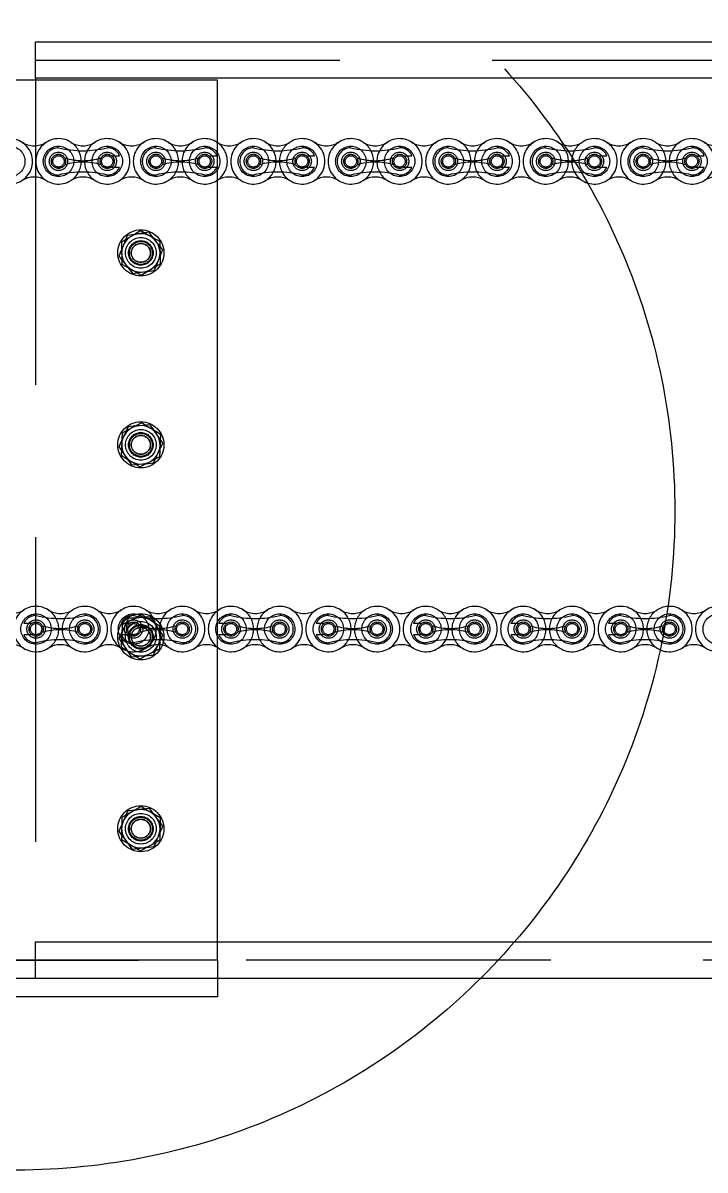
# Model space of a CAD drawing. Header units: metres. Extents: x 0 to 21025, y 0 to 14850.
# Drawn here: x 4207.3 to 4385.1, y 12992.8 to 13291.6 of the extents above; entities that cross this region are included whole.
import ezdxf

# ---------------------------------------------------------------- set-up
doc = ezdxf.new("R2010")
doc.units = ezdxf.units.M
doc.header["$LTSCALE"] = 25
doc.linetypes.add('HIDDEN2', pattern=[4.7625, 3.175, -1.5875])
doc.linetypes.add('PHANTOM', pattern=[63.5, 31.75, -6.35, 6.35, -6.35, 6.35, -6.35])
for name, color, linetype in [('SL4', 4, 'Continuous'), ('SRE', 2, 'PHANTOM'), ('ST1', 7, 'HIDDEN2')]:
    doc.layers.add(name, color=color, linetype=linetype)

msp = doc.modelspace()

# ---------------------------------------------------------------- linework, layer by layer
at = {"layer": 'SL4'}
for p, q in [((4210.539, 13277.156), (4210.539, 13286.681)), ((4210.539, 13286.681), (5535.514, 13286.681)), ((4258.039, 13276.681), (4158.039, 13276.681)), ((4210.539, 13277.156), (4210.539, 13276.681)), ((5535.514, 13277.156), (4210.539, 13277.156)), ((4258.039, 13047.444), (4258.039, 13276.681)), ((4240.182, 13237.042), (4237.325, 13236.63)), ((4243.753, 13232.506), (4241.968, 13234.774)), ((4232.325, 13230.856), (4234.111, 13228.588)), ((4235.896, 13226.32), (4238.753, 13226.732)), ((4240.471, 13186.918), (4237.595, 13186.661)), ((4243.79, 13182.194), (4242.13, 13184.556)), ((4232.288, 13181.169), (4233.948, 13178.807)), ((4235.608, 13176.445), (4238.483, 13176.701)), ((4240.522, 13136.894), (4237.644, 13136.666)), ((4243.795, 13132.138), (4242.158, 13134.516)), ((4232.284, 13131.225), (4233.92, 13128.847)), ((4235.557, 13126.469), (4238.435, 13126.697)), ((4240.307, 13086.991), (4237.441, 13086.645)), ((4243.771, 13082.372), (4242.039, 13084.681)), ((4232.307, 13080.991), (4234.039, 13078.681)), ((4235.771, 13076.372), (4238.637, 13076.717)), ((4258.039, 13052.206), (5488.014, 13052.206)), ((4258.039, 13047.444), (4158.039, 13047.444)), ((4258.039, 13047.444), (4258.039, 13037.919)), ((5488.014, 13042.681), (4258.039, 13042.681)), ((4258.039, 13037.919), (4158.039, 13037.919))]:
    msp.add_line(p, q, dxfattribs=at)
for centre, start, end in [((4238.039, 13231.681), 98.21321, 158.21321), ((4238.039, 13231.681), 38.21321, 98.21321), ((4238.039, 13231.681), 338.21321, 38.21321), ((4238.039, 13231.681), 158.21321, 218.21321), ((4238.039, 13231.681), 278.21321, 338.21321), ((4238.039, 13231.681), 218.21321, 278.21321), ((4238.039, 13181.681), 95.09256, 155.09256), ((4238.039, 13181.681), 35.09256, 95.09256), ((4238.039, 13181.681), 335.09256, 35.09256), ((4238.039, 13181.681), 155.09256, 215.09256), ((4238.039, 13181.681), 215.09256, 275.09256), ((4238.039, 13181.681), 275.09256, 335.09256), ((4238.039, 13131.681), 94.53519, 154.53519), ((4238.039, 13131.681), 34.53519, 94.53519), ((4238.039, 13131.681), 154.53519, 214.53519), ((4238.039, 13131.681), 334.53519, 34.53519), ((4238.039, 13131.681), 214.53519, 274.53519), ((4238.039, 13131.681), 274.53519, 334.53519), ((4238.039, 13081.681), 96.8699, 156.8699), ((4238.039, 13081.681), 36.8699, 96.8699), ((4238.039, 13081.681), 156.8699, 216.8699), ((4238.039, 13081.681), 336.8699, 36.8699), ((4238.039, 13081.681), 276.8699, 336.8699), ((4238.039, 13081.681), 216.8699, 276.8699)]:
    msp.add_arc(centre, 5, start, end, dxfattribs=at)
for points, knots in [([(4234.468, 13236.218), (4234.196, 13235.538), (4233.843, 13234.654), (4233.48, 13233.747), (4233.396, 13233.537)], [0, 0, 0, 0, 0.7681507, 1, 1, 1, 1]), ([(4237.325, 13236.63), (4237.257, 13236.62), (4236.292, 13236.481), (4235.347, 13236.344), (4234.468, 13236.218)], [0, 0, 0, 0, 0.0702006, 1, 1, 1, 1]), ([(4241.968, 13234.774), (4241.925, 13234.828), (4241.322, 13235.594), (4240.731, 13236.344), (4240.182, 13237.042)], [0, 0, 0, 0, 0.0702006, 1, 1, 1, 1]), ([(4233.396, 13233.537), (4233.11, 13232.821), (4232.747, 13231.913), (4232.398, 13231.041), (4232.325, 13230.856)], [0, 0, 0, 0, 0.7889992, 1, 1, 1, 1]), ([(4242.682, 13229.825), (4242.766, 13230.036), (4243.129, 13230.943), (4243.482, 13231.827), (4243.753, 13232.506)], [0, 0, 0, 0, 0.23184927, 1, 1, 1, 1]), ([(4241.611, 13227.145), (4241.684, 13227.329), (4242.033, 13228.202), (4242.396, 13229.109), (4242.682, 13229.825)], [0, 0, 0, 0, 0.2110008, 1, 1, 1, 1]), ([(4234.111, 13228.588), (4234.153, 13228.534), (4234.756, 13227.769), (4235.347, 13227.018), (4235.896, 13226.32)], [0, 0, 0, 0, 0.0702006, 1, 1, 1, 1]), ([(4238.753, 13226.732), (4238.821, 13226.742), (4239.786, 13226.882), (4240.731, 13227.018), (4241.611, 13227.145)], [0, 0, 0, 0, 0.0702006, 1, 1, 1, 1]), ([(4242.13, 13184.556), (4242.091, 13184.612), (4241.531, 13185.409), (4240.981, 13186.191), (4240.471, 13186.918)], [0, 0, 0, 0, 0.07020058, 1, 1, 1, 1]), ([(4234.72, 13186.405), (4234.412, 13185.742), (4234.011, 13184.878), (4233.6, 13183.992), (4233.504, 13183.787)], [0, 0, 0, 0, 0.76815073, 1, 1, 1, 1]), ([(4237.595, 13186.661), (4237.527, 13186.655), (4236.556, 13186.569), (4235.605, 13186.484), (4234.72, 13186.405)], [0, 0, 0, 0, 0.0702006, 1, 1, 1, 1]), ([(4233.504, 13183.787), (4233.179, 13183.088), (4232.768, 13182.201), (4232.372, 13181.349), (4232.288, 13181.169)], [0, 0, 0, 0, 0.7889992, 1, 1, 1, 1]), ([(4242.574, 13179.575), (4242.669, 13179.781), (4243.081, 13180.667), (4243.482, 13181.53), (4243.79, 13182.194)], [0, 0, 0, 0, 0.2318493, 1, 1, 1, 1]), ([(4233.948, 13178.807), (4233.987, 13178.751), (4234.548, 13177.953), (4235.097, 13177.171), (4235.608, 13176.445)], [0, 0, 0, 0, 0.0702006, 1, 1, 1, 1]), ([(4241.358, 13176.957), (4241.442, 13177.137), (4241.838, 13177.99), (4242.249, 13178.876), (4242.574, 13179.575)], [0, 0, 0, 0, 0.2110008, 1, 1, 1, 1]), ([(4238.483, 13176.701), (4238.551, 13176.707), (4239.522, 13176.794), (4240.474, 13176.878), (4241.358, 13176.957)], [0, 0, 0, 0, 0.0702006, 1, 1, 1, 1]), ([(4234.766, 13136.437), (4234.452, 13135.777), (4234.042, 13134.917), (4233.622, 13134.035), (4233.525, 13133.831)], [0, 0, 0, 0, 0.7681507, 1, 1, 1, 1]), ([(4237.644, 13136.666), (4237.576, 13136.66), (4236.604, 13136.583), (4235.652, 13136.508), (4234.766, 13136.437)], [0, 0, 0, 0, 0.0702006, 1, 1, 1, 1]), ([(4242.158, 13134.516), (4242.119, 13134.572), (4241.567, 13135.375), (4241.025, 13136.162), (4240.522, 13136.894)], [0, 0, 0, 0, 0.07020058, 1, 1, 1, 1]), ([(4233.525, 13133.831), (4233.193, 13133.135), (4232.773, 13132.252), (4232.369, 13131.404), (4232.284, 13131.225)], [0, 0, 0, 0, 0.78899924, 1, 1, 1, 1]), ([(4242.553, 13129.531), (4242.651, 13129.736), (4243.071, 13130.618), (4243.48, 13131.477), (4243.795, 13132.138)], [0, 0, 0, 0, 0.2318493, 1, 1, 1, 1]), ([(4233.92, 13128.847), (4233.959, 13128.79), (4234.512, 13127.987), (4235.053, 13127.2), (4235.557, 13126.469)], [0, 0, 0, 0, 0.0702006, 1, 1, 1, 1]), ([(4241.312, 13126.925), (4241.397, 13127.104), (4241.802, 13127.953), (4242.222, 13128.835), (4242.553, 13129.531)], [0, 0, 0, 0, 0.21100076, 1, 1, 1, 1]), ([(4238.435, 13126.697), (4238.503, 13126.702), (4239.474, 13126.779), (4240.427, 13126.855), (4241.312, 13126.925)], [0, 0, 0, 0, 0.0702006, 1, 1, 1, 1]), ([(4234.575, 13086.3), (4234.288, 13085.627), (4233.914, 13084.752), (4233.53, 13083.854), (4233.441, 13083.645)], [0, 0, 0, 0, 0.7681507, 1, 1, 1, 1]), ([(4237.441, 13086.645), (4237.373, 13086.637), (4236.405, 13086.521), (4235.457, 13086.406), (4234.575, 13086.3)], [0, 0, 0, 0, 0.0702006, 1, 1, 1, 1]), ([(4242.039, 13084.681), (4241.998, 13084.736), (4241.413, 13085.516), (4240.84, 13086.28), (4240.307, 13086.991)], [0, 0, 0, 0, 0.0702006, 1, 1, 1, 1]), ([(4233.441, 13083.645), (4233.138, 13082.936), (4232.754, 13082.037), (4232.385, 13081.173), (4232.307, 13080.991)], [0, 0, 0, 0, 0.7889992, 1, 1, 1, 1]), ([(4242.637, 13079.717), (4242.726, 13079.925), (4243.11, 13080.824), (4243.484, 13081.699), (4243.771, 13082.372)], [0, 0, 0, 0, 0.2318493, 1, 1, 1, 1]), ([(4241.503, 13077.062), (4241.581, 13077.245), (4241.95, 13078.109), (4242.334, 13079.008), (4242.637, 13079.717)], [0, 0, 0, 0, 0.2110008, 1, 1, 1, 1]), ([(4234.039, 13078.681), (4234.08, 13078.626), (4234.665, 13077.847), (4235.238, 13077.082), (4235.771, 13076.372)], [0, 0, 0, 0, 0.0702006, 1, 1, 1, 1]), ([(4238.637, 13076.717), (4238.705, 13076.725), (4239.673, 13076.842), (4240.621, 13076.956), (4241.503, 13077.062)], [0, 0, 0, 0, 0.0702006, 1, 1, 1, 1])]:
    msp.add_open_spline(points, degree=3, knots=knots, dxfattribs=at)
at = {"layer": 'SRE'}
msp.add_circle((4205.539, 13164.444), 171.679, dxfattribs=at)
at = {"layer": 'ST1'}
for p, q in [((4210.539, 13281.919), (5535.514, 13281.919)), ((5535.514, 13277.156), (4210.539, 13277.156)), ((4210.539, 13276.681), (4210.539, 13052.206)), ((4230.385, 13256.997), (4232.508, 13256.997)), ((4255.785, 13256.997), (4257.908, 13256.997)), ((4281.185, 13256.997), (4283.308, 13256.997)), ((4306.585, 13256.997), (4308.708, 13256.997)), ((4331.985, 13256.997), (4334.108, 13256.997)), ((4357.385, 13256.997), (4359.508, 13256.997)), ((4382.784, 13256.997), (4384.908, 13256.997)), ((4230.385, 13254.045), (4232.508, 13254.045)), ((4255.785, 13254.045), (4257.908, 13254.045)), ((4281.185, 13254.045), (4283.308, 13254.045)), ((4306.585, 13254.045), (4308.708, 13254.045)), ((4331.985, 13254.045), (4334.108, 13254.045)), ((4357.385, 13254.045), (4359.508, 13254.045)), ((4382.784, 13254.045), (4384.908, 13254.045)), ((4237.965, 13237.454), (4235.484, 13235.979)), ((4243.002, 13234.632), (4240.483, 13236.043)), ((4233.077, 13228.73), (4235.595, 13227.319)), ((4238.113, 13225.908), (4240.595, 13227.384)), ((4238.279, 13187.45), (4235.721, 13186.112)), ((4243.155, 13184.357), (4240.717, 13185.904)), ((4232.923, 13179.005), (4235.361, 13177.459)), ((4237.799, 13175.913), (4240.357, 13177.251)), ((4238.335, 13137.447), (4235.765, 13136.134)), ((4209.622, 13135.162), (4207.499, 13135.162)), ((4235.022, 13135.162), (4232.899, 13135.162)), ((4243.181, 13134.308), (4240.758, 13135.877)), ((4260.422, 13135.162), (4258.299, 13135.162)), ((4285.822, 13135.162), (4283.699, 13135.162)), ((4311.222, 13135.162), (4309.099, 13135.162)), ((4336.622, 13135.162), (4334.499, 13135.162)), ((4362.022, 13135.162), (4359.899, 13135.162)), ((4209.622, 13132.21), (4207.499, 13132.21)), ((4235.022, 13132.21), (4232.899, 13132.21)), ((4260.422, 13132.21), (4258.299, 13132.21)), ((4285.822, 13132.21), (4283.699, 13132.21)), ((4311.222, 13132.21), (4309.099, 13132.21)), ((4336.622, 13132.21), (4334.499, 13132.21)), ((4362.022, 13132.21), (4359.899, 13132.21)), ((4232.898, 13129.055), (4235.32, 13127.485)), ((4237.743, 13125.915), (4240.314, 13127.228)), ((4238.1, 13087.454), (4235.585, 13086.038)), ((4243.069, 13084.515), (4240.585, 13085.985)), ((4233.009, 13078.848), (4235.493, 13077.378)), ((4237.978, 13075.908), (4240.493, 13077.325)), ((4210.539, 13052.206), (5535.514, 13052.206)), ((4210.539, 13042.681), (4210.539, 13052.206)), ((4210.539, 13052.206), (4258.039, 13052.206)), ((4158.039, 13047.444), (4258.039, 13047.444)), ((4210.539, 13047.444), (4205.539, 13047.444)), ((5535.514, 13047.444), (4210.539, 13047.444)), ((4258.039, 13042.681), (4158.039, 13042.681))]:
    msp.add_line(p, q, dxfattribs=at)
for centre, radius in [((4203.878, 13255.521), 3.96), ((4216.578, 13255.521), 3.96), ((4229.278, 13255.521), 3.96), ((4241.978, 13255.521), 3.96), ((4254.678, 13255.521), 3.96), ((4267.378, 13255.521), 3.96), ((4280.078, 13255.521), 3.96), ((4292.778, 13255.521), 3.96), ((4305.478, 13255.521), 3.96), ((4318.178, 13255.521), 3.96), ((4330.878, 13255.521), 3.96), ((4343.578, 13255.521), 3.96), ((4356.277, 13255.521), 3.96), ((4368.977, 13255.521), 3.96), ((4381.677, 13255.521), 3.96), ((4216.578, 13255.521), 2.398), ((4216.578, 13255.521), 1.845), ((4216.578, 13255.521), 1.476), ((4229.278, 13255.521), 2.398), ((4229.278, 13255.521), 1.845), ((4229.278, 13255.521), 1.476), ((4241.978, 13255.521), 2.398), ((4241.978, 13255.521), 1.845), ((4241.978, 13255.521), 1.476), ((4254.678, 13255.521), 2.399), ((4254.678, 13255.521), 1.845), ((4254.678, 13255.521), 1.476), ((4267.378, 13255.521), 2.399), ((4267.378, 13255.521), 1.845), ((4267.378, 13255.521), 1.476), ((4280.078, 13255.521), 2.399), ((4280.078, 13255.521), 1.845), ((4280.078, 13255.521), 1.476), ((4292.778, 13255.521), 2.399), ((4292.778, 13255.521), 1.845), ((4292.778, 13255.521), 1.476), ((4305.478, 13255.521), 2.399), ((4305.478, 13255.521), 1.845), ((4305.478, 13255.521), 1.476), ((4318.178, 13255.521), 2.398), ((4318.178, 13255.521), 1.845), ((4318.178, 13255.521), 1.476), ((4330.878, 13255.521), 2.398), ((4330.878, 13255.521), 1.845), ((4330.878, 13255.521), 1.476), ((4343.578, 13255.521), 2.398), ((4343.578, 13255.521), 1.845), ((4343.578, 13255.521), 1.476), ((4356.277, 13255.521), 2.398), ((4356.277, 13255.521), 1.845), ((4356.277, 13255.521), 1.476), ((4368.977, 13255.521), 2.399), ((4368.977, 13255.521), 1.845), ((4368.977, 13255.521), 1.476), ((4381.677, 13255.521), 2.399), ((4381.677, 13255.521), 1.845), ((4381.677, 13255.521), 1.476), ((4238.039, 13231.681), 6), ((4238.039, 13231.681), 4), ((4238.039, 13231.681), 3.2), ((4238.039, 13231.681), 3), ((4238.039, 13231.681), 2.5), ((4238.039, 13231.681), 2.445), ((4238.039, 13181.681), 6), ((4238.039, 13181.681), 4), ((4238.039, 13181.681), 3.2), ((4238.039, 13181.681), 3), ((4238.039, 13181.681), 2.5), ((4238.039, 13181.681), 2.446), ((4210.729, 13133.686), 3.96), ((4210.729, 13133.686), 2.398), ((4223.429, 13133.686), 3.96), ((4223.429, 13133.686), 2.398), ((4238.039, 13131.681), 6), ((4236.129, 13133.686), 3.96), ((4236.129, 13133.686), 2.398), ((4248.829, 13133.686), 3.96), ((4248.829, 13133.686), 2.398), ((4261.529, 13133.686), 3.96), ((4261.529, 13133.686), 2.399), ((4274.229, 13133.686), 3.96), ((4274.229, 13133.686), 2.399), ((4286.929, 13133.686), 3.96), ((4286.929, 13133.686), 2.399), ((4299.629, 13133.686), 3.96), ((4299.629, 13133.686), 2.398), ((4312.329, 13133.686), 3.96), ((4312.329, 13133.686), 2.398), ((4325.029, 13133.686), 3.96), ((4325.029, 13133.686), 2.398), ((4337.729, 13133.686), 3.96), ((4337.729, 13133.686), 2.398), ((4350.429, 13133.686), 3.96), ((4350.429, 13133.686), 2.398), ((4363.129, 13133.686), 3.96), ((4363.129, 13133.686), 2.399), ((4375.829, 13133.686), 3.96), ((4375.829, 13133.686), 2.399), ((4388.529, 13133.686), 3.96), ((4210.729, 13133.686), 1.845), ((4210.729, 13133.686), 1.476), ((4223.429, 13133.686), 1.845), ((4223.429, 13133.686), 1.476), ((4238.039, 13131.681), 4), ((4236.129, 13133.686), 1.845), ((4236.129, 13133.686), 1.476), ((4238.039, 13131.681), 3.2), ((4238.039, 13131.681), 3), ((4238.039, 13131.681), 2.5), ((4238.039, 13131.681), 2.446), ((4248.829, 13133.686), 1.845), ((4248.829, 13133.686), 1.476), ((4261.529, 13133.686), 1.845), ((4261.529, 13133.686), 1.476), ((4274.229, 13133.686), 1.845), ((4274.229, 13133.686), 1.476), ((4286.929, 13133.686), 1.845), ((4286.929, 13133.686), 1.476), ((4299.629, 13133.686), 1.845), ((4299.629, 13133.686), 1.476), ((4312.329, 13133.686), 1.845), ((4312.329, 13133.686), 1.476), ((4325.029, 13133.686), 1.845), ((4325.029, 13133.686), 1.476), ((4337.729, 13133.686), 1.845), ((4337.729, 13133.686), 1.476), ((4350.429, 13133.686), 1.845), ((4350.429, 13133.686), 1.476), ((4363.129, 13133.686), 1.845), ((4363.129, 13133.686), 1.476), ((4375.829, 13133.686), 1.845), ((4375.829, 13133.686), 1.476), ((4238.039, 13081.681), 6), ((4238.039, 13081.681), 4), ((4238.039, 13081.681), 3.2), ((4238.039, 13081.681), 3), ((4238.039, 13081.681), 2.5), ((4238.039, 13081.681), 2.446)]:
    msp.add_circle(centre, radius, dxfattribs=at)
for centre, radius, start, end in [((4203.878, 13255.521), 5.92, 237.56669, 122.43331), ((4210.228, 13265.514), 5.92, 237.56669, 302.43331), ((4216.578, 13255.521), 5.92, 57.56669, 302.43331), ((4216.578, 13255.521), 3.552, 90, 270), ((4222.928, 13284.618), 26.322, 256.04015, 283.95985), ((4222.928, 13265.514), 5.92, 237.56669, 302.43331), ((4216.578, 13255.521), 5.92, 302.43324, 57.56676), ((4229.278, 13255.521), 5.92, 122.43324, 237.56676), ((4229.278, 13255.521), 5.92, 237.56669, 122.43331), ((4229.278, 13255.521), 3.552, 24.55336, 90), ((4235.628, 13265.514), 5.92, 237.56669, 302.43331), ((4241.978, 13255.521), 5.92, 57.56669, 302.43331), ((4241.978, 13255.521), 3.552, 90, 270), ((4248.328, 13284.618), 26.322, 256.04015, 283.95985), ((4248.328, 13265.514), 5.92, 237.56669, 302.43331), ((4241.978, 13255.521), 5.92, 302.43324, 57.56676), ((4254.678, 13255.521), 5.92, 122.43324, 237.56676), ((4254.678, 13255.521), 5.92, 237.56669, 122.43331), ((4254.678, 13255.521), 3.552, 24.55336, 90), ((4261.028, 13265.514), 5.92, 237.56669, 302.43331), ((4267.378, 13255.521), 5.92, 57.56669, 302.43331), ((4267.378, 13255.521), 3.552, 90, 270), ((4273.728, 13284.618), 26.322, 256.04015, 283.95985), ((4273.728, 13265.514), 5.92, 237.56669, 302.43331), ((4267.378, 13255.521), 5.92, 302.43324, 57.56676), ((4280.078, 13255.521), 5.92, 122.43324, 237.56676), ((4280.078, 13255.521), 5.92, 237.56669, 122.43331), ((4280.078, 13255.521), 3.552, 24.55336, 90), ((4286.428, 13265.514), 5.92, 237.56669, 302.43331), ((4292.778, 13255.521), 5.92, 57.56669, 302.43331), ((4292.778, 13255.521), 3.552, 90, 270), ((4299.128, 13284.618), 26.322, 256.04015, 283.95985), ((4299.128, 13265.514), 5.92, 237.56669, 302.43331), ((4292.778, 13255.521), 5.92, 302.43324, 57.56676), ((4305.478, 13255.521), 5.92, 122.43324, 237.56676), ((4305.478, 13255.521), 5.92, 237.56669, 122.43331), ((4305.478, 13255.521), 3.552, 24.55336, 90), ((4311.828, 13265.514), 5.92, 237.56669, 302.43331), ((4318.178, 13255.521), 5.92, 57.56669, 302.43331), ((4318.178, 13255.521), 3.552, 90, 270), ((4324.528, 13284.618), 26.322, 256.04015, 283.95985), ((4324.528, 13265.514), 5.92, 237.56669, 302.43331), ((4318.178, 13255.521), 5.92, 302.43324, 57.56676), ((4330.878, 13255.521), 5.92, 122.43324, 237.56676), ((4330.878, 13255.521), 5.92, 237.56669, 122.43331), ((4330.878, 13255.521), 3.552, 24.55336, 90), ((4337.228, 13265.514), 5.92, 237.56669, 302.43331), ((4343.578, 13255.521), 5.92, 57.56669, 302.43331), ((4343.578, 13255.521), 3.552, 90, 270), ((4349.928, 13284.618), 26.322, 256.04015, 283.95985), ((4349.928, 13265.514), 5.92, 237.56669, 302.43331), ((4343.578, 13255.521), 5.92, 302.43324, 57.56676), ((4356.277, 13255.521), 5.92, 122.43324, 237.56676), ((4356.277, 13255.521), 5.92, 237.56669, 122.43331), ((4356.277, 13255.521), 3.552, 24.55336, 90), ((4362.627, 13265.514), 5.92, 237.56669, 302.43331), ((4368.977, 13255.521), 5.92, 57.56669, 302.43331), ((4368.977, 13255.521), 3.552, 90, 270), ((4375.327, 13284.618), 26.322, 256.04015, 283.95985), ((4375.327, 13265.514), 5.92, 237.56669, 302.43331), ((4368.977, 13255.521), 5.92, 302.43324, 57.56676), ((4381.677, 13255.521), 5.92, 122.43324, 237.56676), ((4381.677, 13255.521), 5.92, 237.56669, 122.43331), ((4381.677, 13255.521), 3.552, 24.55336, 90), ((4388.027, 13265.514), 5.92, 237.56669, 302.43331), ((4222.928, 13271.874), 16.175, 252.993, 287.007), ((4248.328, 13271.874), 16.175, 252.993, 287.007), ((4273.728, 13271.874), 16.175, 252.993, 287.007), ((4299.128, 13271.874), 16.175, 252.993, 287.007), ((4324.528, 13271.874), 16.175, 252.993, 287.007), ((4349.928, 13271.874), 16.175, 252.993, 287.007), ((4375.327, 13271.874), 16.175, 252.993, 287.007), ((4222.928, 13226.424), 26.322, 76.04015, 103.95985), ((4222.928, 13239.169), 16.175, 72.993, 107.007), ((4229.278, 13255.521), 3.552, 270, 335.44664), ((4248.328, 13226.424), 26.322, 76.04015, 103.95985), ((4248.328, 13239.169), 16.175, 72.993, 107.007), ((4254.678, 13255.521), 3.552, 270, 335.44664), ((4273.728, 13226.424), 26.322, 76.04015, 103.95985), ((4273.728, 13239.169), 16.175, 72.993, 107.007), ((4280.078, 13255.521), 3.552, 270, 335.44664), ((4299.128, 13226.424), 26.322, 76.04015, 103.95985), ((4299.128, 13239.169), 16.175, 72.993, 107.007), ((4305.478, 13255.521), 3.552, 270, 335.44664), ((4324.528, 13226.424), 26.322, 76.04015, 103.95985), ((4324.528, 13239.169), 16.175, 72.993, 107.007), ((4330.878, 13255.521), 3.552, 270, 335.44664), ((4349.928, 13226.424), 26.322, 76.04015, 103.95985), ((4349.928, 13239.169), 16.175, 72.993, 107.007), ((4356.277, 13255.521), 3.552, 270, 335.44664), ((4375.327, 13226.424), 26.322, 76.04015, 103.95985), ((4375.327, 13239.169), 16.175, 72.993, 107.007), ((4381.677, 13255.521), 3.552, 270, 335.44664), ((4210.228, 13245.528), 5.92, 57.56669, 122.43331), ((4222.928, 13245.528), 5.92, 57.56669, 122.43331), ((4235.628, 13245.528), 5.92, 57.56669, 122.43331), ((4248.328, 13245.528), 5.92, 57.56669, 122.43331), ((4261.028, 13245.528), 5.92, 57.56669, 122.43331), ((4273.728, 13245.528), 5.92, 57.56669, 122.43331), ((4286.428, 13245.528), 5.92, 57.56669, 122.43331), ((4299.128, 13245.528), 5.92, 57.56669, 122.43331), ((4311.828, 13245.528), 5.92, 57.56669, 122.43331), ((4324.528, 13245.528), 5.92, 57.56669, 122.43331), ((4337.228, 13245.528), 5.92, 57.56669, 122.43331), ((4349.928, 13245.528), 5.92, 57.56669, 122.43331), ((4362.627, 13245.528), 5.92, 57.56669, 122.43331), ((4375.327, 13245.528), 5.92, 57.56669, 122.43331), ((4388.027, 13245.528), 5.92, 57.56669, 122.43331), ((4210.729, 13133.686), 5.92, 57.56669, 302.43331), ((4223.429, 13133.686), 5.92, 237.56669, 122.43331), ((4236.129, 13133.686), 5.92, 57.56669, 302.43331), ((4248.829, 13133.686), 5.92, 237.56669, 122.43331), ((4261.529, 13133.686), 5.92, 57.56669, 302.43331), ((4274.229, 13133.686), 5.92, 237.56669, 122.43331), ((4286.929, 13133.686), 5.92, 57.56669, 302.43331), ((4299.629, 13133.686), 5.92, 237.56669, 122.43331), ((4312.329, 13133.686), 5.92, 57.56669, 302.43331), ((4325.029, 13133.686), 5.92, 237.56669, 122.43331), ((4337.729, 13133.686), 5.92, 57.56669, 302.43331), ((4350.429, 13133.686), 5.92, 237.56669, 122.43331), ((4363.129, 13133.686), 5.92, 57.56669, 302.43331), ((4375.829, 13133.686), 5.92, 237.56669, 122.43331), ((4388.529, 13133.686), 5.92, 57.56669, 302.43331), ((4204.38, 13143.679), 5.92, 237.56669, 302.43331), ((4210.729, 13133.686), 3.552, 90, 155.44664), ((4217.079, 13162.783), 26.322, 256.04015, 283.95985), ((4217.079, 13143.679), 5.92, 237.56669, 302.43331), ((4210.729, 13133.686), 5.92, 302.43324, 57.56676), ((4223.429, 13133.686), 5.92, 122.43324, 237.56676), ((4223.429, 13133.686), 3.552, 270, 90), ((4229.779, 13143.679), 5.92, 237.56669, 302.43331), ((4236.129, 13133.686), 3.552, 90, 155.44664), ((4242.479, 13162.783), 26.322, 256.04015, 283.95985), ((4242.479, 13143.679), 5.92, 237.56669, 302.43331), ((4236.129, 13133.686), 5.92, 302.43328, 57.56676), ((4248.829, 13133.686), 5.92, 122.43324, 237.56672), ((4248.829, 13133.686), 3.552, 270, 90), ((4255.179, 13143.679), 5.92, 237.56669, 302.43331), ((4261.529, 13133.686), 3.552, 90, 155.44664), ((4267.879, 13162.783), 26.322, 256.04015, 283.95985), ((4267.879, 13143.679), 5.92, 237.56669, 302.43331), ((4261.529, 13133.686), 5.92, 302.43324, 57.56676), ((4274.229, 13133.686), 5.92, 122.43324, 237.56676), ((4274.229, 13133.686), 3.552, 270, 90), ((4280.579, 13143.679), 5.92, 237.56669, 302.43331), ((4286.929, 13133.686), 3.552, 90, 155.44664), ((4293.279, 13162.783), 26.322, 256.04015, 283.95985), ((4293.279, 13143.679), 5.92, 237.56669, 302.43331), ((4286.929, 13133.686), 5.92, 302.43324, 57.56676), ((4299.629, 13133.686), 5.92, 122.43324, 237.56676), ((4299.629, 13133.686), 3.552, 270, 90), ((4305.979, 13143.679), 5.92, 237.56669, 302.43331), ((4312.329, 13133.686), 3.552, 90, 155.44664), ((4318.679, 13162.783), 26.322, 256.04015, 283.95985), ((4318.679, 13143.679), 5.92, 237.56669, 302.43331), ((4312.329, 13133.686), 5.92, 302.43324, 57.56676), ((4325.029, 13133.686), 5.92, 122.43324, 237.56676), ((4325.029, 13133.686), 3.552, 270, 90), ((4331.379, 13143.679), 5.92, 237.56669, 302.43331), ((4337.729, 13133.686), 3.552, 90, 155.44664), ((4344.079, 13162.783), 26.322, 256.04015, 283.95985), ((4344.079, 13143.679), 5.92, 237.56669, 302.43331), ((4337.729, 13133.686), 5.92, 302.43324, 57.56676), ((4350.429, 13133.686), 5.92, 122.43324, 237.56676), ((4350.429, 13133.686), 3.552, 270, 90), ((4356.779, 13143.679), 5.92, 237.56669, 302.43331), ((4363.129, 13133.686), 3.552, 90, 155.44664), ((4369.479, 13162.783), 26.322, 256.04015, 283.95985), ((4369.479, 13143.679), 5.92, 237.56669, 302.43331), ((4363.129, 13133.686), 5.92, 302.43324, 57.56676), ((4375.829, 13133.686), 5.92, 122.43324, 237.56676), ((4375.829, 13133.686), 3.552, 270, 90), ((4382.179, 13143.679), 5.92, 237.56669, 302.43331), ((4217.079, 13150.039), 16.175, 252.993, 287.007), ((4217.079, 13117.334), 16.175, 72.993, 107.007), ((4242.479, 13150.039), 16.175, 252.993, 287.007), ((4242.479, 13117.334), 16.175, 72.993, 107.007), ((4267.879, 13150.039), 16.175, 252.993, 287.007), ((4267.879, 13117.334), 16.175, 72.993, 107.007), ((4293.279, 13150.039), 16.175, 252.993, 287.007), ((4293.279, 13117.334), 16.175, 72.993, 107.007), ((4318.679, 13150.039), 16.175, 252.993, 287.007), ((4318.679, 13117.334), 16.175, 72.993, 107.007), ((4344.079, 13150.039), 16.175, 252.993, 287.007), ((4344.079, 13117.334), 16.175, 72.993, 107.007), ((4369.479, 13150.039), 16.175, 252.993, 287.007), ((4369.479, 13117.334), 16.175, 72.993, 107.007), ((4210.729, 13133.686), 3.552, 204.55336, 270), ((4217.079, 13104.589), 26.322, 76.04015, 103.95985), ((4236.129, 13133.686), 3.552, 204.55336, 270), ((4242.479, 13104.589), 26.322, 76.04015, 103.95985), ((4261.529, 13133.686), 3.552, 204.55336, 270), ((4267.879, 13104.589), 26.322, 76.04015, 103.95985), ((4286.929, 13133.686), 3.552, 204.55336, 270), ((4293.279, 13104.589), 26.322, 76.04015, 103.95985), ((4312.329, 13133.686), 3.552, 204.55336, 270), ((4318.679, 13104.589), 26.322, 76.04015, 103.95985), ((4337.729, 13133.686), 3.552, 204.55336, 270), ((4344.079, 13104.589), 26.322, 76.04015, 103.95985), ((4363.129, 13133.686), 3.552, 204.55336, 270), ((4369.479, 13104.589), 26.322, 76.04015, 103.95985), ((4204.38, 13123.693), 5.92, 57.56669, 122.43331), ((4217.079, 13123.693), 5.92, 57.56669, 122.43331), ((4229.779, 13123.693), 5.92, 57.56669, 122.43331), ((4242.479, 13123.693), 5.92, 57.56669, 122.43331), ((4255.179, 13123.693), 5.92, 57.56669, 122.43331), ((4267.879, 13123.693), 5.92, 57.56669, 122.43331), ((4280.579, 13123.693), 5.92, 57.56669, 122.43331), ((4293.279, 13123.693), 5.92, 57.56669, 122.43331), ((4305.979, 13123.693), 5.92, 57.56669, 122.43331), ((4318.679, 13123.693), 5.92, 57.56669, 122.43331), ((4331.379, 13123.693), 5.92, 57.56669, 122.43331), ((4344.079, 13123.693), 5.92, 57.56669, 122.43331), ((4356.779, 13123.693), 5.92, 57.56669, 122.43331), ((4369.479, 13123.693), 5.92, 57.56669, 122.43331), ((4382.179, 13123.693), 5.92, 57.56669, 122.43331)]:
    msp.add_arc(centre, radius, start, end, dxfattribs=at)
for points, knots in [([(4235.484, 13235.979), (4235.425, 13235.944), (4234.587, 13235.446), (4233.766, 13234.957), (4233.002, 13234.503)], [0, 0, 0, 0, 0.0702006, 1, 1, 1, 1]), ([(4240.483, 13236.043), (4240.424, 13236.077), (4239.573, 13236.553), (4238.74, 13237.02), (4237.965, 13237.454)], [0, 0, 0, 0, 0.0702006, 1, 1, 1, 1]), ([(4233.002, 13234.503), (4233.006, 13234.261), (4233.018, 13233.32), (4233.03, 13232.343), (4233.04, 13231.617)], [0, 0, 0, 0, 0.2575513, 1, 1, 1, 1]), ([(4243.002, 13234.632), (4243.005, 13234.39), (4243.017, 13233.449), (4243.029, 13232.471), (4243.039, 13231.745)], [0, 0, 0, 0, 0.2575513, 1, 1, 1, 1]), ([(4243.039, 13231.745), (4243.042, 13231.483), (4243.055, 13230.506), (4243.067, 13229.555), (4243.076, 13228.859)], [0, 0, 0, 0, 0.2686336, 1, 1, 1, 1]), ([(4233.04, 13231.617), (4233.043, 13231.355), (4233.055, 13230.377), (4233.068, 13229.426), (4233.077, 13228.73)], [0, 0, 0, 0, 0.26863361, 1, 1, 1, 1]), ([(4240.595, 13227.384), (4240.653, 13227.419), (4241.491, 13227.917), (4242.312, 13228.405), (4243.076, 13228.859)], [0, 0, 0, 0, 0.0702006, 1, 1, 1, 1]), ([(4235.595, 13227.319), (4235.655, 13227.286), (4236.505, 13226.809), (4237.338, 13226.342), (4238.113, 13225.908)], [0, 0, 0, 0, 0.07020058, 1, 1, 1, 1]), ([(4240.717, 13185.904), (4240.659, 13185.94), (4239.836, 13186.462), (4239.029, 13186.974), (4238.279, 13187.45)], [0, 0, 0, 0, 0.0702006, 1, 1, 1, 1]), ([(4233.164, 13184.773), (4233.154, 13184.531), (4233.114, 13183.591), (4233.074, 13182.614), (4233.043, 13181.889)], [0, 0, 0, 0, 0.2575513, 1, 1, 1, 1]), ([(4235.721, 13186.112), (4235.661, 13186.08), (4234.797, 13185.628), (4233.951, 13185.185), (4233.164, 13184.773)], [0, 0, 0, 0, 0.07020058, 1, 1, 1, 1]), ([(4243.155, 13184.357), (4243.145, 13184.115), (4243.106, 13183.175), (4243.065, 13182.198), (4243.035, 13181.473)], [0, 0, 0, 0, 0.2575513, 1, 1, 1, 1]), ([(4233.043, 13181.889), (4233.033, 13181.627), (4232.992, 13180.651), (4232.952, 13179.7), (4232.923, 13179.005)], [0, 0, 0, 0, 0.2686336, 1, 1, 1, 1]), ([(4243.035, 13181.473), (4243.024, 13181.211), (4242.983, 13180.235), (4242.944, 13179.284), (4242.915, 13178.589)], [0, 0, 0, 0, 0.26863361, 1, 1, 1, 1]), ([(4240.357, 13177.251), (4240.417, 13177.283), (4241.281, 13177.734), (4242.128, 13178.177), (4242.915, 13178.589)], [0, 0, 0, 0, 0.07020058, 1, 1, 1, 1]), ([(4235.361, 13177.459), (4235.419, 13177.422), (4236.242, 13176.9), (4237.049, 13176.388), (4237.799, 13175.913)], [0, 0, 0, 0, 0.0702006, 1, 1, 1, 1]), ([(4235.765, 13136.134), (4235.704, 13136.103), (4234.836, 13135.659), (4233.985, 13135.225), (4233.194, 13134.821)], [0, 0, 0, 0, 0.0702006, 1, 1, 1, 1]), ([(4240.758, 13135.877), (4240.701, 13135.915), (4239.883, 13136.445), (4239.081, 13136.964), (4238.335, 13137.447)], [0, 0, 0, 0, 0.0702006, 1, 1, 1, 1]), ([(4233.194, 13134.821), (4233.181, 13134.579), (4233.133, 13133.639), (4233.083, 13132.663), (4233.046, 13131.938)], [0, 0, 0, 0, 0.2575513, 1, 1, 1, 1]), ([(4243.181, 13134.308), (4243.168, 13134.065), (4243.12, 13133.126), (4243.07, 13132.149), (4243.033, 13131.425)], [0, 0, 0, 0, 0.25755135, 1, 1, 1, 1]), ([(4233.046, 13131.938), (4233.032, 13131.676), (4232.982, 13130.7), (4232.933, 13129.75), (4232.898, 13129.055)], [0, 0, 0, 0, 0.2686336, 1, 1, 1, 1]), ([(4243.033, 13131.425), (4243.019, 13131.162), (4242.969, 13130.187), (4242.92, 13129.236), (4242.884, 13128.542)], [0, 0, 0, 0, 0.2686336, 1, 1, 1, 1]), ([(4235.32, 13127.485), (4235.378, 13127.448), (4236.196, 13126.918), (4236.997, 13126.398), (4237.743, 13125.915)], [0, 0, 0, 0, 0.07020058, 1, 1, 1, 1]), ([(4240.314, 13127.228), (4240.375, 13127.26), (4241.243, 13127.703), (4242.093, 13128.138), (4242.884, 13128.542)], [0, 0, 0, 0, 0.0702006, 1, 1, 1, 1]), ([(4235.585, 13086.038), (4235.526, 13086.004), (4234.676, 13085.526), (4233.844, 13085.057), (4233.07, 13084.621)], [0, 0, 0, 0, 0.0702006, 1, 1, 1, 1]), ([(4240.585, 13085.985), (4240.526, 13086.019), (4239.687, 13086.516), (4238.865, 13087.002), (4238.1, 13087.454)], [0, 0, 0, 0, 0.0702006, 1, 1, 1, 1]), ([(4233.07, 13084.621), (4233.067, 13084.378), (4233.057, 13083.438), (4233.047, 13082.46), (4233.039, 13081.734)], [0, 0, 0, 0, 0.2575513, 1, 1, 1, 1]), ([(4243.069, 13084.515), (4243.067, 13084.272), (4243.057, 13083.332), (4243.047, 13082.354), (4243.039, 13081.628)], [0, 0, 0, 0, 0.2575513, 1, 1, 1, 1]), ([(4233.039, 13081.734), (4233.037, 13081.472), (4233.026, 13080.495), (4233.016, 13079.543), (4233.009, 13078.848)], [0, 0, 0, 0, 0.26863361, 1, 1, 1, 1]), ([(4243.039, 13081.628), (4243.036, 13081.366), (4243.026, 13080.389), (4243.016, 13079.437), (4243.008, 13078.742)], [0, 0, 0, 0, 0.2686336, 1, 1, 1, 1]), ([(4235.493, 13077.378), (4235.552, 13077.343), (4236.391, 13076.847), (4237.213, 13076.36), (4237.978, 13075.908)], [0, 0, 0, 0, 0.07020058, 1, 1, 1, 1]), ([(4240.493, 13077.325), (4240.553, 13077.358), (4241.402, 13077.837), (4242.234, 13078.306), (4243.008, 13078.742)], [0, 0, 0, 0, 0.0702006, 1, 1, 1, 1])]:
    msp.add_open_spline(points, degree=3, knots=knots, dxfattribs=at)

doc.saveas('drawing.dxf')
